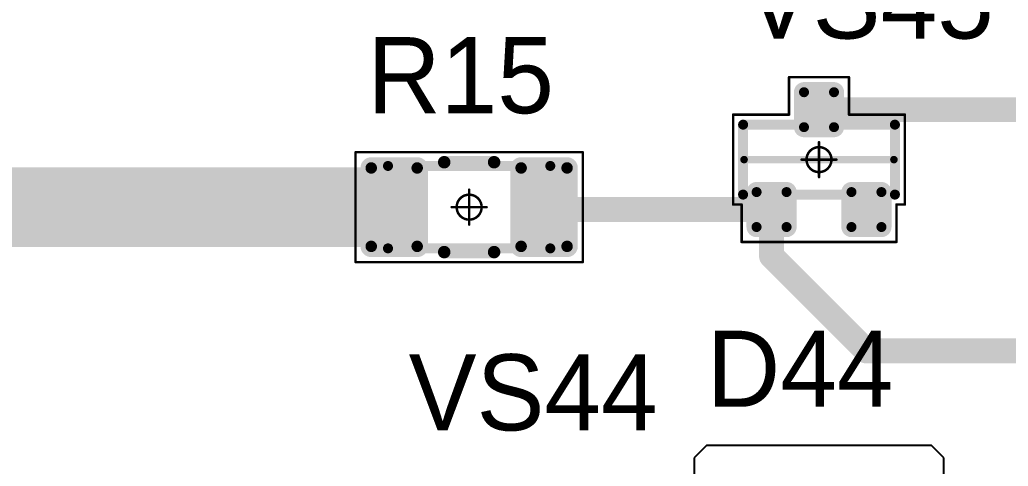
# Model space of a CAD drawing. Header units: millimetres. Extents: x 0 to 395, y 0 to 190.
# Drawn here: x 169.58 to 189.37, y 158.36 to 167.3 of the extents above; entities that cross this region are included whole.
import ezdxf

# ---------------------------------------------------------------- set-up
doc = ezdxf.new("R2010")
doc.units = ezdxf.units.MM
for name, color, linetype in [('Mechanical13', 56, 'Continuous'), ('Mechanical15', 56, 'Continuous'), ('TopLayer', 1, 'Continuous'), ('TopOverlay', 2, 'Continuous'), ('TopPaste', 8, 'Continuous'), ('TopSolder', 216, 'Continuous')]:
    doc.layers.add(name, color=color, linetype=linetype)

# ---------------------------------------------------------------- blocks, each defined once
blk = doc.blocks.new('SOT23_1139')
at = {"layer": 'Mechanical13', "const_width": 0.2}
for points in [[(-0.7, 1.52), (0.7, 1.52)], [(-0.7, 1.52), (-0.7, -1.52)], [(0.7, 1.52), (0.7, -1.52)], [(-0.7, -1.52), (0.7, -1.52)]]:
    blk.add_lwpolyline(points, dxfattribs=at)
at = {"layer": 'Mechanical13', "const_width": 0.1}
for points in [[(-0.75, 1.52, 1), (-0.65, 1.52, 1)], [(-0.75, 1.52, 1), (-0.65, 1.52, 1)], [(0.65, 1.52, 1), (0.75, 1.52, 1)], [(0.65, 1.52, 1), (0.75, 1.52, 1)], [(-0.75, -1.52, 1), (-0.65, -1.52, 1)], [(-0.75, -1.52, 1), (-0.65, -1.52, 1)], [(0.65, -1.52, 1), (0.75, -1.52, 1)], [(0.65, -1.52, 1), (0.75, -1.52, 1)]]:
    blk.add_lwpolyline(points, format="xyb", close=True, dxfattribs=at)
at = {"layer": 'Mechanical15', "const_width": 0.05}
for points in [[(-0.9, 1.72), (-0.9, 1.55)], [(-0.9, 1.72), (0.9, 1.72)], [(0.9, 1.72), (0.9, 0.6)], [(-1.65, 1.55), (-1.65, -1.55)], [(-1.65, 1.55), (-0.9, 1.55)], [(0.9, 0.6), (1.65, 0.6)], [(1.65, 0.6), (1.65, -0.6)], [(0, 0.35), (0, -0.35)], [(-0.35, 0), (0.35, 0)], [(0.9, -0.6), (1.65, -0.6)], [(0.9, -0.6), (0.9, -1.72)], [(-1.65, -1.55), (-0.9, -1.55)], [(-0.9, -1.55), (-0.9, -1.72)], [(-0.9, -1.72), (0.9, -1.72)]]:
    blk.add_lwpolyline(points, dxfattribs=at)
at = {"layer": 'Mechanical15'}
for points, const_width in [([(-0.913, 1.72, 1), (-0.888, 1.72, 1)], 0.025), ([(-0.913, 1.72, 1), (-0.888, 1.72, 1)], 0.025), ([(0.888, 1.72, 1), (0.913, 1.72, 1)], 0.025), ([(0.888, 1.72, 1), (0.913, 1.72, 1)], 0.025), ([(-1.662, 1.55, 1), (-1.637, 1.55, 1)], 0.025), ([(-1.662, 1.55, 1), (-1.637, 1.55, 1)], 0.025), ([(-0.913, 1.55, 1), (-0.888, 1.55, 1)], 0.025), ([(-0.913, 1.55, 1), (-0.888, 1.55, 1)], 0.025), ([(0.888, 0.6, 1), (0.913, 0.6, 1)], 0.025), ([(0.888, 0.6, 1), (0.913, 0.6, 1)], 0.025), ([(1.637, 0.6, 1), (1.662, 0.6, 1)], 0.025), ([(1.637, 0.6, 1), (1.662, 0.6, 1)], 0.025), ([(0.25, 0, 1), (-0.25, 0, 1)], 0.05), ([(-0.012, 0.35, 1), (0.012, 0.35, 1)], 0.025), ([(-0.362, 0, 1), (-0.337, 0, 1)], 0.025), ([(-0.262, 0, 1), (-0.238, 0, 1)], 0.025), ([(0.238, 0, 1), (0.262, 0, 1)], 0.025), ([(0.337, 0, 1), (0.362, 0, 1)], 0.025), ([(-0.012, -0.35, 1), (0.012, -0.35, 1)], 0.025), ([(0.888, -0.6, 1), (0.913, -0.6, 1)], 0.025), ([(0.888, -0.6, 1), (0.913, -0.6, 1)], 0.025), ([(1.637, -0.6, 1), (1.662, -0.6, 1)], 0.025), ([(1.637, -0.6, 1), (1.662, -0.6, 1)], 0.025), ([(-1.662, -1.55, 1), (-1.637, -1.55, 1)], 0.025), ([(-1.662, -1.55, 1), (-1.637, -1.55, 1)], 0.025), ([(-0.913, -1.55, 1), (-0.888, -1.55, 1)], 0.025), ([(-0.913, -1.55, 1), (-0.888, -1.55, 1)], 0.025), ([(-0.913, -1.72, 1), (-0.888, -1.72, 1)], 0.025), ([(-0.913, -1.72, 1), (-0.888, -1.72, 1)], 0.025), ([(0.888, -1.72, 1), (0.913, -1.72, 1)], 0.025), ([(0.888, -1.72, 1), (0.913, -1.72, 1)], 0.025)]:
    blk.add_lwpolyline(points, format="xyb", close=True, dxfattribs=dict(at, const_width=const_width))
at = {"layer": 'TopLayer', "const_width": 0.1}
for points in [[(-1.4, 1.25, 1), (-1.3, 1.25, 1)], [(-0.7, 1.25, 1), (-0.6, 1.25, 1)], [(-1.4, 0.65, 1), (-1.3, 0.65, 1)], [(-0.7, 0.65, 1), (-0.6, 0.65, 1)], [(0.6, 0.3, 1), (0.7, 0.3, 1)], [(1.3, 0.3, 1), (1.4, 0.3, 1)], [(0.6, -0.3, 1), (0.7, -0.3, 1)], [(1.3, -0.3, 1), (1.4, -0.3, 1)], [(-1.4, -0.65, 1), (-1.3, -0.65, 1)], [(-0.7, -0.65, 1), (-0.6, -0.65, 1)], [(-1.4, -1.25, 1), (-1.3, -1.25, 1)], [(-0.7, -1.25, 1), (-0.6, -1.25, 1)]]:
    blk.add_lwpolyline(points, format="xyb", close=True, dxfattribs=at)
at = {"layer": 'TopLayer'}
for points in [[(-1.45, 1.25), (-1.45, 0.65), (-0.55, 1.25), (-0.55, 0.65)], [(-1.35, 1.35), (-1.35, 0.55), (-0.65, 1.35), (-0.65, 0.55)], [(0.65, 0.4), (0.65, -0.4), (1.35, 0.4), (1.35, -0.4)], [(0.55, 0.3), (0.55, -0.3), (1.45, 0.3), (1.45, -0.3)], [(-1.35, -0.55), (-1.35, -1.35), (-0.65, -0.55), (-0.65, -1.35)], [(-1.45, -0.65), (-1.45, -1.25), (-0.55, -0.65), (-0.55, -1.25)]]:
    blk.add_solid(points, dxfattribs=at)
at = {"layer": 'TopOverlay', "const_width": 0.15}
blk.add_lwpolyline([(0, 1.5), (0, -1.5)], dxfattribs=at)
at = {"layer": 'TopOverlay', "const_width": 0.075}
for points in [[(-0.038, 1.5, 1), (0.038, 1.5, 1)], [(-0.038, -1.5, 1), (0.038, -1.5, 1)]]:
    blk.add_lwpolyline(points, format="xyb", close=True, dxfattribs=at)
at = {"layer": 'TopPaste', "const_width": 0.075}
for points in [[(-1.387, 1.25, 1), (-1.313, 1.25, 1)], [(-0.687, 1.25, 1), (-0.613, 1.25, 1)], [(-1.387, 0.65, 1), (-1.313, 0.65, 1)], [(-0.687, 0.65, 1), (-0.613, 0.65, 1)], [(0.613, 0.3, 1), (0.687, 0.3, 1)], [(1.313, 0.3, 1), (1.387, 0.3, 1)], [(0.613, -0.3, 1), (0.687, -0.3, 1)], [(1.313, -0.3, 1), (1.387, -0.3, 1)], [(-1.387, -0.65, 1), (-1.313, -0.65, 1)], [(-0.687, -0.65, 1), (-0.613, -0.65, 1)], [(-1.387, -1.25, 1), (-1.313, -1.25, 1)], [(-0.687, -1.25, 1), (-0.613, -1.25, 1)]]:
    blk.add_lwpolyline(points, format="xyb", close=True, dxfattribs=at)
at = {"layer": 'TopPaste'}
for points in [[(-1.425, 1.25), (-1.425, 0.65), (-0.575, 1.25), (-0.575, 0.65)], [(-1.35, 1.325), (-1.35, 0.575), (-0.65, 1.325), (-0.65, 0.575)], [(0.575, 0.3), (0.575, -0.3), (1.425, 0.3), (1.425, -0.3)], [(0.65, 0.375), (0.65, -0.375), (1.35, 0.375), (1.35, -0.375)], [(-1.35, -0.575), (-1.35, -1.325), (-0.65, -0.575), (-0.65, -1.325)], [(-1.425, -0.65), (-1.425, -1.25), (-0.575, -0.65), (-0.575, -1.25)]]:
    blk.add_solid(points, dxfattribs=at)
at = {"layer": 'TopSolder', "const_width": 0.202}
for points in [[(-1.451, 1.25, 1), (-1.249, 1.25, 1)], [(-0.751, 1.25, 1), (-0.549, 1.25, 1)], [(-1.451, 0.65, 1), (-1.249, 0.65, 1)], [(-0.751, 0.65, 1), (-0.549, 0.65, 1)], [(0.549, 0.3, 1), (0.751, 0.3, 1)], [(1.249, 0.3, 1), (1.451, 0.3, 1)], [(0.549, -0.3, 1), (0.751, -0.3, 1)], [(1.249, -0.3, 1), (1.451, -0.3, 1)], [(-1.451, -0.65, 1), (-1.249, -0.65, 1)], [(-0.751, -0.65, 1), (-0.549, -0.65, 1)], [(-1.451, -1.25, 1), (-1.249, -1.25, 1)], [(-0.751, -1.25, 1), (-0.549, -1.25, 1)]]:
    blk.add_lwpolyline(points, format="xyb", close=True, dxfattribs=at)
at = {"layer": 'TopSolder'}
for points in [[(-1.35, 1.452), (-1.35, 0.448), (-0.65, 1.452), (-0.65, 0.448)], [(-1.552, 1.25), (-1.552, 0.65), (-0.448, 1.25), (-0.448, 0.65)], [(0.65, 0.502), (0.65, -0.502), (1.35, 0.502), (1.35, -0.502)], [(0.448, 0.3), (0.448, -0.3), (1.552, 0.3), (1.552, -0.3)], [(-1.35, -0.448), (-1.35, -1.452), (-0.65, -0.448), (-0.65, -1.452)], [(-1.552, -0.65), (-1.552, -1.25), (-0.448, -0.65), (-0.448, -1.25)]]:
    blk.add_solid(points, dxfattribs=at)
blk = doc.blocks.new('RC1206S_1208')
at = {"layer": 'Mechanical13', "const_width": 0.2}
for points in [[(-1.625, 0.825), (-1.625, -0.825)], [(1.625, 0.825), (-1.625, 0.825)], [(1.625, 0.825), (1.625, -0.825)], [(1.625, -0.825), (-1.625, -0.825)]]:
    blk.add_lwpolyline(points, dxfattribs=at)
at = {"layer": 'Mechanical13', "const_width": 0.1}
for points in [[(-1.675, 0.825, 1), (-1.575, 0.825, 1)], [(-1.675, 0.825, 1), (-1.575, 0.825, 1)], [(1.575, 0.825, 1), (1.675, 0.825, 1)], [(1.575, 0.825, 1), (1.675, 0.825, 1)], [(-1.675, -0.825, 1), (-1.575, -0.825, 1)], [(-1.675, -0.825, 1), (-1.575, -0.825, 1)], [(1.575, -0.825, 1), (1.675, -0.825, 1)], [(1.575, -0.825, 1), (1.675, -0.825, 1)]]:
    blk.add_lwpolyline(points, format="xyb", close=True, dxfattribs=at)
at = {"layer": 'Mechanical15', "const_width": 0.05}
for points in [[(-2.275, 1.1), (-2.275, -1.1)], [(2.275, 1.1), (-2.275, 1.1)], [(2.275, 1.1), (2.275, -1.1)], [(0, 0.35), (0, -0.35)], [(0.35, 0), (-0.35, 0)], [(2.275, -1.1), (-2.275, -1.1)]]:
    blk.add_lwpolyline(points, dxfattribs=at)
at = {"layer": 'Mechanical15'}
for points, const_width in [([(-2.287, 1.1, 1), (-2.262, 1.1, 1)], 0.025), ([(-2.287, 1.1, 1), (-2.262, 1.1, 1)], 0.025), ([(2.262, 1.1, 1), (2.287, 1.1, 1)], 0.025), ([(2.262, 1.1, 1), (2.287, 1.1, 1)], 0.025), ([(0.25, 0, 1), (-0.25, 0, 1)], 0.05), ([(-0.012, 0.35, 1), (0.012, 0.35, 1)], 0.025), ([(-0.362, 0, 1), (-0.337, 0, 1)], 0.025), ([(-0.262, 0, 1), (-0.238, 0, 1)], 0.025), ([(0.238, 0, 1), (0.262, 0, 1)], 0.025), ([(0.337, 0, 1), (0.362, 0, 1)], 0.025), ([(-0.012, -0.35, 1), (0.012, -0.35, 1)], 0.025), ([(-2.287, -1.1, 1), (-2.262, -1.1, 1)], 0.025), ([(-2.287, -1.1, 1), (-2.262, -1.1, 1)], 0.025), ([(2.262, -1.1, 1), (2.287, -1.1, 1)], 0.025), ([(2.262, -1.1, 1), (2.287, -1.1, 1)], 0.025)]:
    blk.add_lwpolyline(points, format="xyb", close=True, dxfattribs=dict(at, const_width=const_width))
at = {"layer": 'TopLayer', "const_width": 0.115}
for points in [[(-2.018, 0.785, 1), (-1.903, 0.785, 1)], [(-1.098, 0.785, 1), (-0.983, 0.785, 1)], [(0.983, 0.785, 1), (1.098, 0.785, 1)], [(1.903, 0.785, 1), (2.018, 0.785, 1)], [(-2.018, -0.785, 1), (-1.903, -0.785, 1)], [(-1.098, -0.785, 1), (-0.983, -0.785, 1)], [(0.983, -0.785, 1), (1.098, -0.785, 1)], [(1.903, -0.785, 1), (2.018, -0.785, 1)]]:
    blk.add_lwpolyline(points, format="xyb", close=True, dxfattribs=at)
at = {"layer": 'TopLayer'}
for points in [[(-1.96, -0.9), (-1.04, -0.9), (-1.96, 0.9), (-1.04, 0.9)], [(1.04, -0.9), (1.96, -0.9), (1.04, 0.9), (1.96, 0.9)], [(-2.075, -0.785), (-0.925, -0.785), (-2.075, 0.785), (-0.925, 0.785)], [(0.925, -0.785), (2.075, -0.785), (0.925, 0.785), (2.075, 0.785)]]:
    blk.add_solid(points, dxfattribs=at)
at = {"layer": 'TopOverlay', "const_width": 0.25}
for points in [[(0.5, 0.9), (-0.5, 0.9)], [(0.5, -0.9), (-0.5, -0.9)]]:
    blk.add_lwpolyline(points, dxfattribs=at)
at = {"layer": 'TopOverlay', "const_width": 0.125}
for points in [[(-0.562, 0.9, 1), (-0.437, 0.9, 1)], [(0.437, 0.9, 1), (0.562, 0.9, 1)], [(-0.562, -0.9, 1), (-0.437, -0.9, 1)], [(0.437, -0.9, 1), (0.562, -0.9, 1)]]:
    blk.add_lwpolyline(points, format="xyb", close=True, dxfattribs=at)
at = {"layer": 'TopPaste', "const_width": 0.09}
for points in [[(-2.005, 0.785, 1), (-1.915, 0.785, 1)], [(-1.085, 0.785, 1), (-0.995, 0.785, 1)], [(0.995, 0.785, 1), (1.085, 0.785, 1)], [(1.915, 0.785, 1), (2.005, 0.785, 1)], [(-2.005, -0.785, 1), (-1.915, -0.785, 1)], [(-1.085, -0.785, 1), (-0.995, -0.785, 1)], [(0.995, -0.785, 1), (1.085, -0.785, 1)], [(1.915, -0.785, 1), (2.005, -0.785, 1)]]:
    blk.add_lwpolyline(points, format="xyb", close=True, dxfattribs=at)
at = {"layer": 'TopPaste'}
for points in [[(-1.96, -0.875), (-1.04, -0.875), (-1.96, 0.875), (-1.04, 0.875)], [(1.04, -0.875), (1.96, -0.875), (1.04, 0.875), (1.96, 0.875)], [(-2.05, -0.785), (-0.95, -0.785), (-2.05, 0.785), (-0.95, 0.785)], [(0.95, -0.785), (2.05, -0.785), (0.95, 0.785), (2.05, 0.785)]]:
    blk.add_solid(points, dxfattribs=at)
at = {"layer": 'TopSolder', "const_width": 0.215}
for points in [[(-2.068, 0.785, 1), (-1.853, 0.785, 1)], [(-1.148, 0.785, 1), (-0.933, 0.785, 1)], [(0.933, 0.785, 1), (1.148, 0.785, 1)], [(1.853, 0.785, 1), (2.068, 0.785, 1)], [(-2.068, -0.785, 1), (-1.853, -0.785, 1)], [(-1.148, -0.785, 1), (-0.933, -0.785, 1)], [(0.933, -0.785, 1), (1.148, -0.785, 1)], [(1.853, -0.785, 1), (2.068, -0.785, 1)]]:
    blk.add_lwpolyline(points, format="xyb", close=True, dxfattribs=at)
at = {"layer": 'TopSolder'}
for points in [[(-1.96, -1), (-1.04, -1), (-1.96, 1), (-1.04, 1)], [(1.04, -1), (1.96, -1), (1.04, 1), (1.96, 1)], [(-2.175, -0.785), (-0.825, -0.785), (-2.175, 0.785), (-0.825, 0.785)], [(0.825, -0.785), (2.175, -0.785), (0.825, 0.785), (2.175, 0.785)]]:
    blk.add_solid(points, dxfattribs=at)
blk = doc.blocks.new('T66G_4_1289')
at = {"layer": 'Mechanical13'}
for p, q in [((2.936, 0.071), (2.936, -1)), ((2.4, -0.464), (3.471, -0.464))]:
    blk.add_line(p, q, dxfattribs=at)
at = {"layer": 'Mechanical13', "const_width": 0.2}
for points in [[(-1.7, 1.5), (1.7, 1.5)], [(-1.7, 1.5), (-1.7, -1.5)], [(1.7, 1.5), (1.7, -1.5)], [(-1.7, -1.5), (1.7, -1.5)]]:
    blk.add_lwpolyline(points, dxfattribs=at)
at = {"layer": 'Mechanical13'}
for points, const_width in [([(-1.75, 1.5, 1), (-1.65, 1.5, 1)], 0.1), ([(-1.75, 1.5, 1), (-1.65, 1.5, 1)], 0.1), ([(1.65, 1.5, 1), (1.75, 1.5, 1)], 0.1), ([(1.65, 1.5, 1), (1.75, 1.5, 1)], 0.1), ([(1.3, 0, 1), (-1.3, 0, 1)], 0.2), ([(-1.35, 0, 1), (-1.25, 0, 1)], 0.1), ([(1.25, 0, 1), (1.35, 0, 1)], 0.1), ([(-1.75, -1.5, 1), (-1.65, -1.5, 1)], 0.1), ([(-1.75, -1.5, 1), (-1.65, -1.5, 1)], 0.1), ([(1.65, -1.5, 1), (1.75, -1.5, 1)], 0.1), ([(1.65, -1.5, 1), (1.75, -1.5, 1)], 0.1)]:
    blk.add_lwpolyline(points, format="xyb", close=True, dxfattribs=dict(at, const_width=const_width))
at = {"layer": 'Mechanical15', "const_width": 0.05}
for points in [[(-2.45, 1.8), (-2.45, -1.8)], [(-2.45, 1.8), (2.45, 1.8)], [(2.45, 1.8), (2.45, -1.8)], [(0, 0.35), (0, -0.35)], [(-0.35, 0), (0.35, 0)], [(-2.45, -1.8), (2.45, -1.8)]]:
    blk.add_lwpolyline(points, dxfattribs=at)
at = {"layer": 'Mechanical15'}
for points, const_width in [([(-2.462, 1.8, 1), (-2.438, 1.8, 1)], 0.025), ([(-2.462, 1.8, 1), (-2.438, 1.8, 1)], 0.025), ([(2.438, 1.8, 1), (2.462, 1.8, 1)], 0.025), ([(2.438, 1.8, 1), (2.462, 1.8, 1)], 0.025), ([(0.25, 0, 1), (-0.25, 0, 1)], 0.05), ([(-0.012, 0.35, 1), (0.012, 0.35, 1)], 0.025), ([(-0.362, 0, 1), (-0.337, 0, 1)], 0.025), ([(-0.262, 0, 1), (-0.238, 0, 1)], 0.025), ([(0.238, 0, 1), (0.262, 0, 1)], 0.025), ([(0.337, 0, 1), (0.362, 0, 1)], 0.025), ([(-0.012, -0.35, 1), (0.012, -0.35, 1)], 0.025), ([(-2.462, -1.8, 1), (-2.438, -1.8, 1)], 0.025), ([(-2.462, -1.8, 1), (-2.438, -1.8, 1)], 0.025), ([(2.438, -1.8, 1), (2.462, -1.8, 1)], 0.025), ([(2.438, -1.8, 1), (2.462, -1.8, 1)], 0.025)]:
    blk.add_lwpolyline(points, format="xyb", close=True, dxfattribs=dict(at, const_width=const_width))
at = {"layer": 'TopLayer'}
for p, q in [((-4.5, 2.5), (-4.75, 2.25)), ((-1, 2.5), (-4.5, 2.5)), ((-0.75, 2.25), (-1, 2.5)), ((1, 2.5), (0.75, 2.25)), ((4.5, 2.5), (1, 2.5)), ((4.75, 2.25), (4.5, 2.5)), ((-4.75, 2.25), (-4.75, -2.25)), ((-0.75, -2.25), (-0.75, 2.25)), ((0.75, 2.25), (0.75, -2.25)), ((4.75, -2.25), (4.75, 2.25)), ((-4.75, -2.25), (-4.5, -2.5)), ((-1, -2.5), (-0.75, -2.25)), ((0.75, -2.25), (1, -2.5)), ((4.5, -2.5), (4.75, -2.25)), ((-4.5, -2.5), (-1, -2.5)), ((1, -2.5), (4.5, -2.5))]:
    blk.add_line(p, q, dxfattribs=at)
at = {"layer": 'TopLayer', "const_width": 0.15}
for points in [[(-2.175, 1.15, 1), (-2.025, 1.15, 1)], [(-0.975, 1.15, 1), (-0.825, 1.15, 1)], [(0.825, 1.15, 1), (0.975, 1.15, 1)], [(2.025, 1.15, 1), (2.175, 1.15, 1)], [(-2.175, -1.15, 1), (-2.025, -1.15, 1)], [(-0.975, -1.15, 1), (-0.825, -1.15, 1)], [(0.825, -1.15, 1), (0.975, -1.15, 1)], [(2.025, -1.15, 1), (2.175, -1.15, 1)]]:
    blk.add_lwpolyline(points, format="xyb", close=True, dxfattribs=at)
at = {"layer": 'TopLayer'}
for points in [[(-0.9, 1.3), (-2.1, 1.3), (-0.9, -1.3), (-2.1, -1.3)], [(2.1, 1.3), (0.9, 1.3), (2.1, -1.3), (0.9, -1.3)], [(-0.75, 1.15), (-2.25, 1.15), (-0.75, -1.15), (-2.25, -1.15)], [(2.25, 1.15), (0.75, 1.15), (2.25, -1.15), (0.75, -1.15)]]:
    blk.add_solid(points, dxfattribs=at)
at = {"layer": 'TopOverlay'}
for p, q in [((2.928, 0.057), (2.928, -0.8)), ((2.5, -0.372), (3.357, -0.372))]:
    blk.add_line(p, q, dxfattribs=at)
at = {"layer": 'TopOverlay', "const_width": 0.25}
for points in [[(-1.5, 1.525), (1.5, 1.525)], [(-1.5, -1.525), (1.5, -1.525)]]:
    blk.add_lwpolyline(points, dxfattribs=at)
at = {"layer": 'TopOverlay', "const_width": 0.125}
for points in [[(-1.562, 1.525, 1), (-1.438, 1.525, 1)], [(1.438, 1.525, 1), (1.562, 1.525, 1)], [(-1.562, -1.525, 1), (-1.438, -1.525, 1)], [(1.438, -1.525, 1), (1.562, -1.525, 1)]]:
    blk.add_lwpolyline(points, format="xyb", close=True, dxfattribs=at)
at = {"layer": 'TopPaste', "const_width": 0.125}
for points in [[(-2.162, 1.15, 1), (-2.037, 1.15, 1)], [(-0.962, 1.15, 1), (-0.838, 1.15, 1)], [(0.838, 1.15, 1), (0.962, 1.15, 1)], [(2.037, 1.15, 1), (2.162, 1.15, 1)], [(-2.162, -1.15, 1), (-2.037, -1.15, 1)], [(-0.962, -1.15, 1), (-0.838, -1.15, 1)], [(0.838, -1.15, 1), (0.962, -1.15, 1)], [(2.037, -1.15, 1), (2.162, -1.15, 1)]]:
    blk.add_lwpolyline(points, format="xyb", close=True, dxfattribs=at)
at = {"layer": 'TopPaste'}
for points in [[(-0.9, 1.275), (-2.1, 1.275), (-0.9, -1.275), (-2.1, -1.275)], [(2.1, 1.275), (0.9, 1.275), (2.1, -1.275), (0.9, -1.275)], [(-0.775, 1.15), (-2.225, 1.15), (-0.775, -1.15), (-2.225, -1.15)], [(2.225, 1.15), (0.775, 1.15), (2.225, -1.15), (0.775, -1.15)]]:
    blk.add_solid(points, dxfattribs=at)
at = {"layer": 'TopSolder'}
for p, q in [((-2.25, 1.3), (-2.25, -1.3)), ((-0.65, 1.3), (-2.25, 1.3)), ((-0.65, -1.3), (-0.65, 1.3)), ((0.65, 1.3), (0.65, -1.3)), ((2.25, 1.3), (0.65, 1.3)), ((2.25, -1.3), (2.25, 1.3)), ((-2.25, -1.3), (-0.65, -1.3)), ((0.65, -1.3), (2.25, -1.3))]:
    blk.add_line(p, q, dxfattribs=at)

msp = doc.modelspace()

# ---------------------------------------------------------------- linework, layer by layer
at = {"layer": 'TopLayer'}
for points, const_width in [([(185.58, 165.502), (191.973, 165.502)], 0.5), ([(162.575, 163.55), (176.725, 163.55)], 1.6), ([(180.075, 163.502), (184.63, 163.502)], 0.5), ([(184.63, 162.57), (184.63, 163.502)], 0.5), ([(184.63, 162.57), (186.529, 160.671)], 0.5), ([(186.529, 160.671), (190.579, 160.671)], 0.5)]:
    msp.add_lwpolyline(points, dxfattribs=dict(at, const_width=const_width))
for points, const_width in [([(185.455, 165.502, 1), (185.705, 165.502, 1)], 0.25), ([(176.325, 163.55, 1), (177.125, 163.55, 1)], 0.8), ([(179.95, 163.502, 1), (180.2, 163.502, 1)], 0.25), ([(184.505, 163.502, 1), (184.755, 163.502, 1)], 0.25), ([(184.505, 163.502, 1), (184.755, 163.502, 1)], 0.25), ([(184.505, 162.57, 1), (184.755, 162.57, 1)], 0.25), ([(184.505, 162.57, 1), (184.755, 162.57, 1)], 0.25), ([(186.404, 160.671, 1), (186.654, 160.671, 1)], 0.25), ([(186.404, 160.671, 1), (186.654, 160.671, 1)], 0.25)]:
    msp.add_lwpolyline(points, format="xyb", close=True, dxfattribs=dict(at, const_width=const_width))

# ---------------------------------------------------------------- block references
for name, p, rotation in [('SOT23_1139', (185.58, 164.502), 90), ('RC1206S_1208', (178.575, 163.55), 180), ('T66G_4_1289', (185.58, 154.027), 90)]:
    msp.add_blockref(name, p, dxfattribs=dict(rotation=rotation))

# ---------------------------------------------------------------- texts
at = {"layer": 'TopOverlay'}
for s, p in [('VS45', (184.094, 166.927)), ('R15', (176.534, 165.431)), ('D44', (183.332, 159.552)), ('VS44', (177.364, 159.08))]:
    msp.add_text(s, height=1.524, dxfattribs=at).set_placement(p)

doc.saveas('drawing.dxf')
